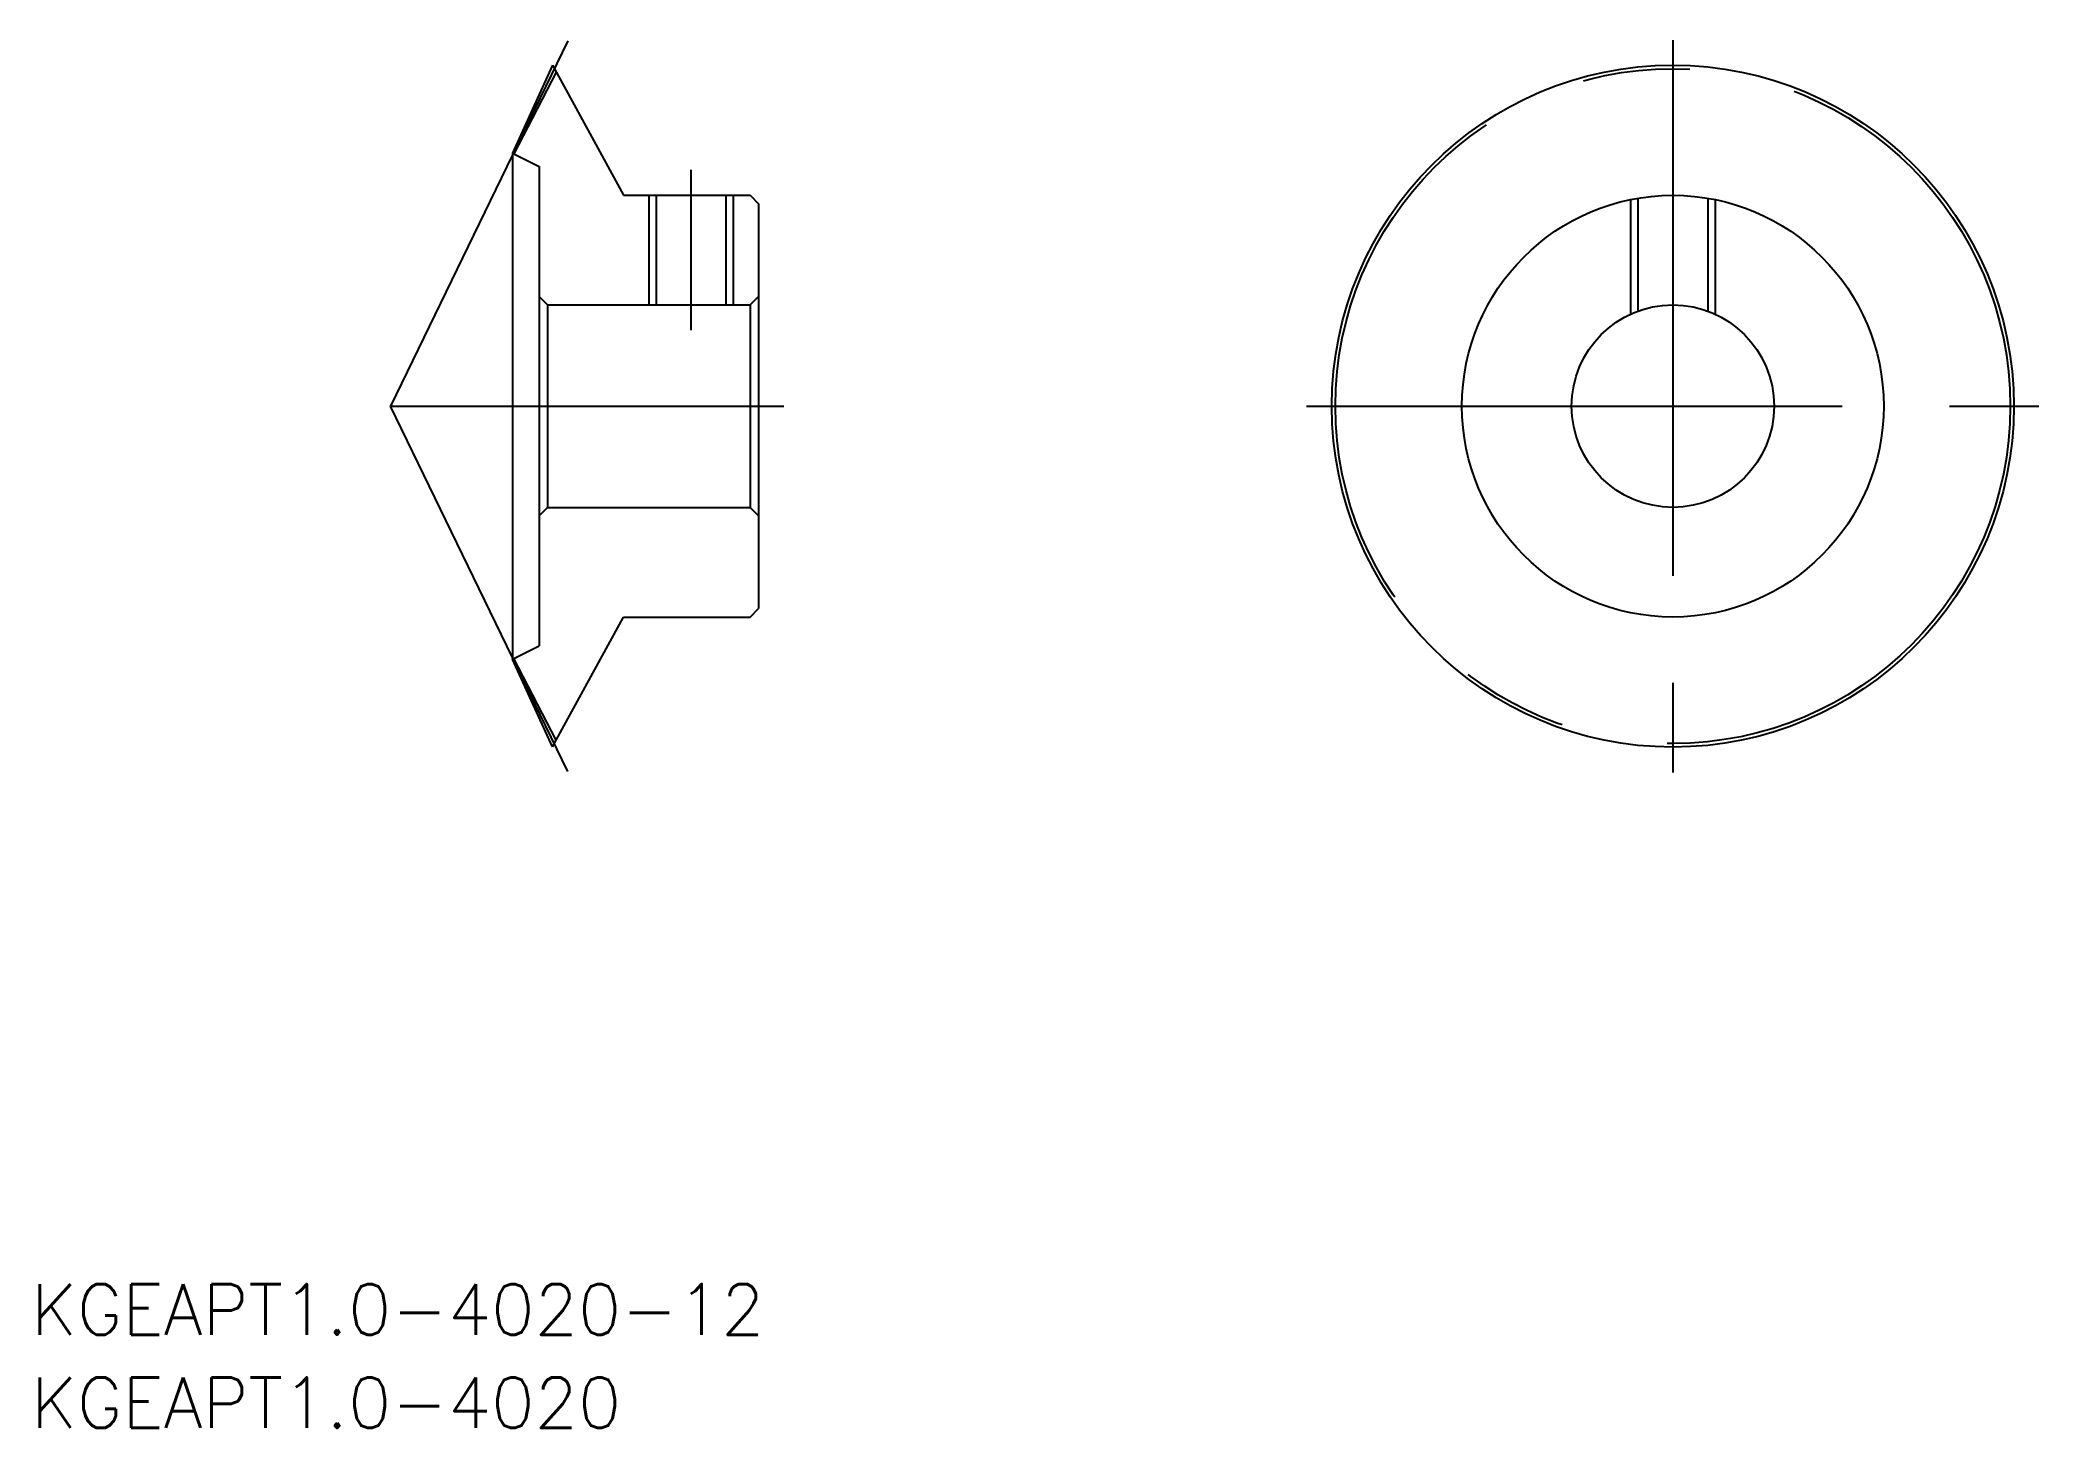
# Model space of a CAD drawing. Extents: x -97 to 22, y -61 to 22.
import ezdxf

# ---------------------------------------------------------------- set-up
doc = ezdxf.new("R2010")
doc.units = 0
doc.linetypes.add('CENTER', pattern=[50.8, 31.75, -6.35, 6.35, -6.35])
doc.linetypes.add('DASHED', pattern=[19.05, 12.7, -6.35])
doc.layers.get('0').update_dxf_attribs({"linetype": 'CONTINUOUS'})
doc.layers.add('CENTER', color=1, linetype='CENTER')
doc.styles.get("Standard").update_dxf_attribs({"font": 'txt.shx', "height": 3, "bigfont": 'bigfont.shx'})

# ---------------------------------------------------------------- blocks, each defined once
blk = doc.blocks.new('*U2')
at = {"color": 7, "linetype": 'CONTINUOUS'}
blk.add_text('KGEAPT1.0-4020-12', height=3, dxfattribs=at).set_placement((-97.3, -55.04))
blk = doc.blocks.new('*U3')
at = {"color": 7, "linetype": 'CONTINUOUS'}
blk.add_text('KGEAPT1.0-4020', height=3, dxfattribs=at).set_placement((-97.3, -60.57))

msp = doc.modelspace()

# ---------------------------------------------------------------- linework, layer by layer
at = {"color": 7, "linetype": 'CONTINUOUS'}
for p, q in [((-66.41, 20.21), (-68.77, 15)), ((-66.41, 20.21), (-62.2, 12.5)), ((-66.19, 19.8), (-68.69, 14.96)), ((-68.77, 15), (-68.77, -15)), ((-68.77, 15), (-67.2, 14.2)), ((-67.2, 14.2), (-67.2, -14.2)), ((-62.2, 12.5), (-54.7, 12.5)), ((-60.26, 12.5), (-60.26, 6)), ((-56.13, 12.5), (-56.13, 6)), ((-54.7, 12.5), (-54.2, 12)), ((-54.2, 12), (-54.2, -12)), ((-66.7, 6), (-67.2, 6.5)), ((-66.7, 6), (-54.7, 6)), ((-66.7, 6), (-66.7, -6)), ((-54.7, 6), (-54.2, 6.5)), ((-54.7, 6), (-54.7, -6)), ((-66.7, -6), (-67.2, -6.5)), ((-66.7, -6), (-54.7, -6)), ((-54.7, -6), (-54.2, -6.5)), ((-66.41, -20.2), (-62.2, -12.5)), ((-62.2, -12.5), (-54.7, -12.5)), ((-54.7, -12.5), (-54.2, -12)), ((-68.77, -15), (-67.2, -14.2)), ((-66.41, -20.2), (-68.77, -15)), ((-66.19, -19.8), (-68.69, -14.96))]:
    msp.add_line(p, q, dxfattribs=at)
at = {"color": 3, "linetype": 'CONTINUOUS'}
for p, q in [((-60.7, 12.5), (-60.7, 6)), ((-55.7, 12.5), (-55.7, 6))]:
    msp.add_line(p, q, dxfattribs=at)
at = {"color": 3, "linetype": 'DASHED'}
for p, q in [((-2.5, 12.25), (-2.5, 5.45)), ((-2.07, 12.33), (-2.07, 5.63)), ((2.07, 12.33), (2.07, 5.63)), ((2.5, 12.25), (2.5, 5.45))]:
    msp.add_line(p, q, dxfattribs=at)
at = {"color": 7, "linetype": 'CONTINUOUS'}
for radius in [20.21, 12.5, 6]:
    msp.add_circle((0, 0), radius, dxfattribs=at)
at = {"layer": 'CENTER', "color": 1, "linetype": 'CENTER'}
for p, q in [((-65.49, 21.66), (-76, 0)), ((0, 21.7), (0, -21.71)), ((-58.2, 14), (-58.2, 4.5)), ((-76, 0), (-52.7, 0)), ((-65.49, -21.66), (-76, 0)), ((-21.71, 0), (21.7, 0))]:
    msp.add_line(p, q, dxfattribs=at)
msp.add_circle((0, 0), 20, dxfattribs=at)

# ---------------------------------------------------------------- block references
at = {"color": 7, "linetype": 'CONTINUOUS'}
for name in ['*U2', '*U3']:
    msp.add_blockref(name, (0, 0), dxfattribs=at)

doc.saveas('drawing.dxf')
